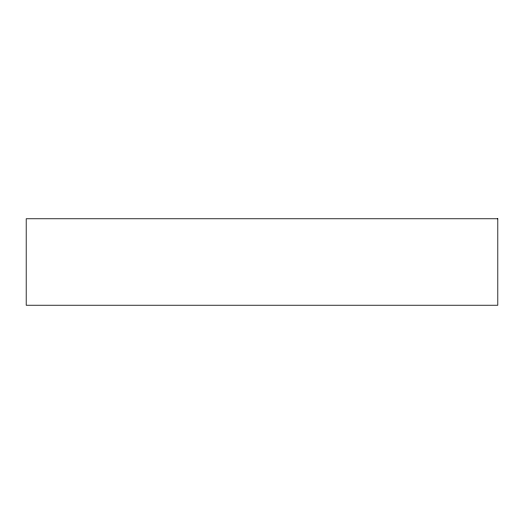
<?xml version="1.0" encoding="UTF-8"?>
<svg xmlns="http://www.w3.org/2000/svg" width="524" height="524" viewBox="0 0 524 524"><rect width="100%" height="100%" fill="white"/><g stroke="black" fill="none" stroke-linecap="round" stroke-linejoin="round"><path stroke-width="0.79" d="M497.8 218.77L26.2 218.77L26.2 305.23L497.8 305.23L497.8 218.77"/></g></svg>
